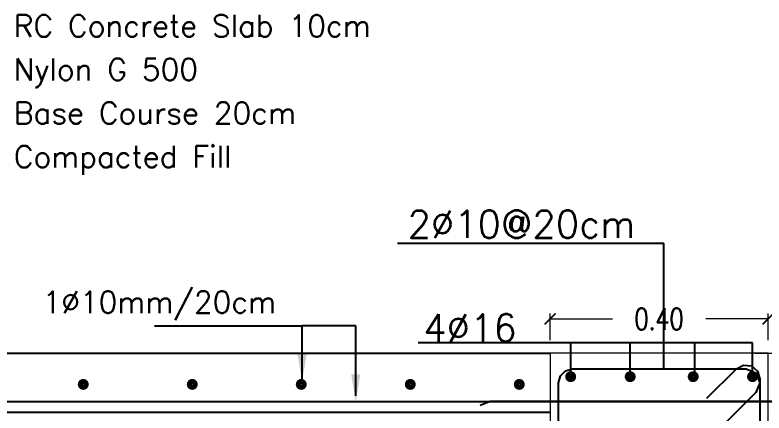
# Model space of a CAD drawing. Extents: x 166525 to 167198, y 178739 to 179747.
# Drawn here: x 167048.66 to 167055.53, y 179327.05 to 179330.7 of the extents above; entities that cross this region are included whole.
import ezdxf

# ---------------------------------------------------------------- set-up
doc = ezdxf.new("R2010")
doc.units = 0
doc.header["$MEASUREMENT"] = 0
doc.layers.get('0').update_dxf_attribs({"linetype": 'CONTINUOUS'})
doc.layers.get('DEFPOINTS').update_dxf_attribs({"linetype": 'CONTINUOUS'})
for name, color, linetype in [('0371', 4, 'CONTINUOUS'), ('BEAM-DIM', 4, 'CONTINUOUS'), ('BEAM-REIN', 2, 'CONTINUOUS'), ('DIM', 144, 'CONTINUOUS'), ('OUT', 6, 'CONTINUOUS'), ('rebar call line', 8, 'CONTINUOUS'), ('REBARS', 2, 'CONTINUOUS'), ('ST', 2, 'CONTINUOUS')]:
    doc.layers.add(name, color=color, linetype=linetype)
doc.layers.add('BEAM', color=6, linetype='CONTINUOUS', lineweight=13)
doc.styles.add('DIM', font='simplex.shx', dxfattribs={"width": 0.75})
doc.styles.add('ROMANS', font='romans.shx')
doc.dimstyles.new('MUTASIM', dxfattribs={"dimscale": 0.9995, "dimtxt": 0.2, "dimasz": 0.1, "dimexe": 0.05, "dimexo": 0.12, "dimgap": 0.05, "dimtad": 0, "dimzin": 0, "dimdsep": 46, "dimtxsty": 'DIM', "dimblk": 'ARCHTICK', "dimcen": 0.09, "dimclrd": 35, "dimclre": 33, "dimclrt": 256, "dimazin": 0, "dimtfac": 1, "dimtofl": 0, "dimtmove": 1, "dimatfit": 3, "dimfxl": 0.18, "dimtolj": 1, "dimtzin": 0, "dimlwd": 13, "dimlwe": 9, "dimarcsym": 0})

# ---------------------------------------------------------------- blocks, each defined once
blk = doc.blocks.new('_ARCHTICK')
at = {"color": 0, "linetype": 'ByBlock', "const_width": 0.15}
blk.add_lwpolyline([(-0.5, -0.5), (0.5, 0.5)], dxfattribs=at)
blk = doc.blocks.new('*D1767')
at = {"layer": 'BEAM', "color": 33, "lineweight": 9, "transparency": 16777216}
for p, q in [((167053.5702, 179327.7177), (167053.5702, 179327.9633)), ((167055.5702, 179327.7177), (167055.5702, 179327.9633))]:
    blk.add_line(p, q, dxfattribs=at)
at = {"layer": 'BEAM', "color": 35, "lineweight": 13, "transparency": 16777216}
for p, q in [((167053.5702, 179327.9133), (167054.1418, 179327.9133)), ((167055.5702, 179327.9133), (167054.9985, 179327.9133))]:
    blk.add_line(p, q, dxfattribs=at)
at = {"layer": 'DEFPOINTS', "color": 0, "transparency": 16777216}
for p in [(167055.5702, 179327.9133), (167053.5702, 179327.5977), (167055.5702, 179327.5977)]:
    blk.add_point(p, dxfattribs=at)
at = {"layer": 'BEAM', "color": 35, "lineweight": 13, "transparency": 16777216, "xscale": 0.09995000000000001, "yscale": 0.09995000000000001, "zscale": 0.09995000000000001, "rotation": 180}
blk.add_blockref('_ARCHTICK', (167053.5702, 179327.9133), dxfattribs=at)
at = {"layer": 'BEAM', "color": 35, "lineweight": 13, "transparency": 16777216, "xscale": 0.09995000000000001, "yscale": 0.09995000000000001, "zscale": 0.09995000000000001}
blk.add_blockref('_ARCHTICK', (167055.5702, 179327.9133), dxfattribs=at)
at = {"layer": 'BEAM', "transparency": 16777216, "insert": (167054.5702, 179327.9133), "char_height": 0.1999, "attachment_point": 5, "style": 'DIM'}
blk.add_mtext('\\A1;0.40', dxfattribs=at)

msp = doc.modelspace()

# ---------------------------------------------------------------- linework, layer by layer
at = {"layer": 'BEAM'}
for p, q in [((167053.69013, 179327.59771), (167049.57386, 179327.59771)), ((167055.45025, 179327.59771), (167059.56652, 179327.59771))]:
    msp.add_line(p, q, dxfattribs=at)
msp.add_lwpolyline([(167053.57019, 179324.59771), (167055.57019, 179324.59771), (167055.57019, 179327.59771), (167053.57019, 179327.59771)], close=True, dxfattribs=at)
at = {"layer": 'BEAM-REIN', "const_width": 0.0475}
for points in [[(167053.73323, 179327.38311, 1), (167053.78573, 179327.38311, 1)], [(167054.27939, 179327.38311, 1), (167054.33189, 179327.38311, 1)], [(167054.85729, 179327.38311, 1), (167054.90979, 179327.38311, 1)], [(167055.40123, 179327.38311, 1), (167055.45373, 179327.38311, 1)]]:
    msp.add_lwpolyline(points, format="xyb", close=True, dxfattribs=at)
at = {"layer": 'DIM', "color": 8}
for p, q in [((167049.94293, 179327.84914), (167051.29602, 179327.84914)), ((167051.78817, 179327.84914), (167051.29602, 179327.84914)), ((167051.29602, 179327.33848), (167051.29602, 179327.84914)), ((167051.78817, 179327.20785), (167051.78817, 179327.84914))]:
    msp.add_line(p, q, dxfattribs=at)
for points in [[(167051.25442, 179327.58808), (167051.33762, 179327.58808), (167051.29602, 179327.33848)], [(167051.74657, 179327.40404), (167051.82977, 179327.40404), (167051.78817, 179327.15444)]]:
    msp.add_solid(points, dxfattribs=at)
at = {"layer": 'OUT', "color": 1}
for p, q in [((167047.80183, 179327.59771), (167053.57019, 179327.59771)), ((167047.80183, 179327.05829), (167053.57019, 179327.05829))]:
    msp.add_line(p, q, dxfattribs=at)
at = {"layer": 'OUT', "color": 2}
for p, q in [((167047.80183, 179327.15444), (167056.12051, 179327.15444)), ((167061.33855, 179327.15444), (167053.01986, 179327.15444))]:
    msp.add_line(p, q, dxfattribs=at)
at = {"layer": 'rebar call line'}
for p, q in [((167052.17079, 179328.60679), (167054.61504, 179328.60679)), ((167054.61504, 179327.45407), (167054.61504, 179328.60679)), ((167055.42748, 179327.69223), (167052.36118, 179327.69223)), ((167053.75948, 179327.38311), (167053.75948, 179327.69223)), ((167054.30564, 179327.35686), (167054.30383, 179327.69223)), ((167054.89824, 179327.38311), (167054.89824, 179327.69223)), ((167055.42748, 179327.38311), (167055.42748, 179327.69223))]:
    msp.add_line(p, q, dxfattribs=at)
at = {"layer": 'REBARS'}
msp.add_line((167053.01986, 179327.15444), (167052.93006, 179327.11724), dxfattribs=at)
msp.add_polyline3d([(167055.01011, 179327.18466, 0), (167055.27952, 179327.45407, 0), (167055.34453, 179327.48884, 0), (167055.41791, 179327.48162, 0), (167055.4749, 179327.43484, 0), (167055.49631, 179327.36428, 0), (167055.49631, 179324.88107, 0), (167055.47929, 179324.81757, 0), (167055.43281, 179324.77109, 0), (167055.36931, 179324.75407, 0), (167053.77508, 179324.75407, 0), (167053.71158, 179324.77109, 0), (167053.6651, 179324.81757, 0), (167053.64808, 179324.88107, 0), (167053.64808, 179327.32707, 0), (167053.6651, 179327.39057, 0), (167053.71158, 179327.43706, 0), (167053.77508, 179327.45407, 0), (167055.36931, 179327.45407, 0), (167055.45911, 179327.41687, 0), (167055.49631, 179327.32707, 0), (167055.45911, 179327.23727, 0), (167055.1897, 179326.96786, 0)], dxfattribs=at)
at = {"layer": 'ST', "const_width": 0.0475}
for points in [[(167049.26173, 179327.31223, 1), (167049.31423, 179327.31223, 1)], [(167050.26173, 179327.31223, 1), (167050.31423, 179327.31223, 1)], [(167051.26173, 179327.31223, 1), (167051.31423, 179327.31223, 1)], [(167052.26173, 179327.31223, 1), (167052.31423, 179327.31223, 1)], [(167053.26173, 179327.31223, 1), (167053.31423, 179327.31223, 1)]]:
    msp.add_lwpolyline(points, format="xyb", close=True, dxfattribs=at)

# ---------------------------------------------------------------- texts
at = {"layer": '0371', "color": 6, "style": 'ROMANS'}
for s, p in [('RC Concrete Slab 10cm', (167048.65179, 179330.5024)), ('Nylon G 500', (167048.65179, 179330.1024)), ('Base Course 20cm', (167048.65179, 179329.7024)), ('Compacted Fill', (167048.65179, 179329.3024)), ('1%%C10mm/20cm', (167048.9151, 179327.96745))]:
    msp.add_text(s, height=0.2, dxfattribs=at).set_placement(p)
at = {"layer": 'BEAM-DIM', "style": 'ROMANS'}
for s, p in [('2%%C10@20cm', (167052.26256, 179328.65877)), ('4%%C16', (167052.40747, 179327.70608))]:
    msp.add_text(s, height=0.25, dxfattribs=at).set_placement(p)

# ---------------------------------------------------------------- dimensions: what is measured, and where the dimension line sits
at = {"layer": 'BEAM'}
dim = msp.add_linear_dim(base=(167055.57019, 179327.9133), p1=(167053.57019, 179327.59771), p2=(167055.57019, 179327.59771), text='0.40', dimstyle='MUTASIM', override={"dimgap": 0.2, "dimlfac": 20}, dxfattribs=at)
dim.commit()
dim.dimension.update_dxf_attribs({"geometry": '*D1767', "text_midpoint": (167054.57019, 179327.9133)})

doc.saveas('drawing.dxf')
